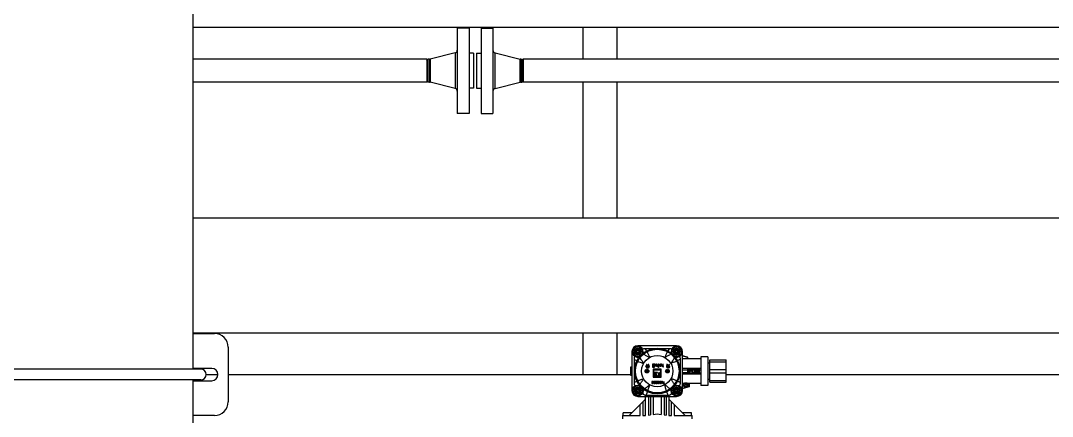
# Model space of a CAD drawing. Header units: millimetres. Extents: x 18255 to 228708, y -2217 to 146640.
# Drawn here: x 80111 to 81623, y 91502 to 92082 of the extents above; entities that cross this region are included whole.
import ezdxf

# ---------------------------------------------------------------- set-up
doc = ezdxf.new("R2010")
doc.units = ezdxf.units.MM
doc.layers.add('设备', color=8, linetype='Continuous')

msp = doc.modelspace()

# ---------------------------------------------------------------- linework, layer by layer
at = {"layer": '设备'}
for p, q in [((80364.1, 91571.3), (80364.1, 92337.5)), ((81754.9, 92071.5), (80364.1, 92071.5)), ((80934.9, 92071.5), (80934.9, 92025.2)), ((80984.9, 92071.5), (80984.9, 92025.2)), ((80750.9, 92070.8), (80750.9, 91945.8)), ((80768.4, 92070.8), (80750.9, 92070.8)), ((80768.4, 92070.8), (80768.4, 91945.8)), ((80785.7, 92070.8), (80785.7, 91945.8)), ((80785.7, 92070.8), (80803.2, 92070.8)), ((80803.2, 92070.8), (80803.2, 91945.8)), ((80747.9, 92034.6), (80711.1, 92025.3)), ((80747.9, 92034.6), (80747.9, 91982.1)), ((80774.8, 92033.8), (80768.4, 92033.8)), ((80774.8, 92033.8), (80774.8, 91982.8)), ((80779.3, 92033.8), (80779.3, 91982.8)), ((80779.3, 92033.8), (80785.7, 92033.8)), ((80806.2, 91982.1), (80806.2, 92034.6)), ((80806.2, 92034.6), (80843, 92025.3)), ((80706.4, 92025.2), (80364.1, 92025.2)), ((80706.4, 92025.2), (80706.4, 91991.5)), ((80706.4, 92023.2), (80707.9, 92025.2)), ((80707.9, 92025.2), (80707.9, 91991.5)), ((80710.1, 92025.2), (80707.9, 92025.2)), ((80710.1, 92025.2), (80711.1, 92025.3)), ((80710.1, 92025.2), (80710.1, 91991.5)), ((80711.1, 92025.3), (80711.1, 91991.4)), ((80843, 91991.4), (80843, 92025.3)), ((80844, 92025.2), (80843, 92025.3)), ((80844, 91991.5), (80844, 92025.2)), ((80844, 92025.2), (80846.2, 92025.2)), ((80847.7, 92023.2), (80846.2, 92025.2)), ((80846.2, 91991.5), (80846.2, 92025.2)), ((80847.7, 92025.2), (80847.7, 91991.5)), ((81869.9, 92025.2), (80847.7, 92025.2)), ((80706.4, 91991.5), (80364.1, 91991.5)), ((80706.4, 91993.5), (80707.9, 91991.5)), ((80710.1, 91991.5), (80707.9, 91991.5)), ((80710.1, 91991.5), (80711.1, 91991.4)), ((80747.9, 91982.1), (80711.1, 91991.4)), ((80774.8, 91982.8), (80768.4, 91982.8)), ((80779.3, 91982.8), (80785.7, 91982.8)), ((80806.2, 91982.1), (80843, 91991.4)), ((80844, 91991.5), (80843, 91991.4)), ((80844, 91991.5), (80846.2, 91991.5)), ((80847.7, 91993.5), (80846.2, 91991.5)), ((81869.9, 91991.5), (80847.7, 91991.5)), ((80934.9, 91991.5), (80934.9, 91792.4)), ((80984.9, 91991.5), (80984.9, 91792.4)), ((80768.4, 91945.8), (80750.9, 91945.8)), ((80785.7, 91945.8), (80803.2, 91945.8)), ((81753.4, 91792.4), (80364.1, 91792.4)), ((81753.4, 91624.1), (80364.1, 91624.1)), ((80364.1, 91623.3), (80395.1, 91623.3)), ((80934.9, 91624.1), (80934.9, 91563.3)), ((80984.9, 91624.1), (80984.9, 91563.3)), ((80415.1, 91603.3), (80415.1, 91523.3)), ((81072.4, 91605.3), (81015.4, 91605.3)), ((81006.9, 91596.8), (81006.9, 91539.8)), ((81013.7, 91596.8), (81014.5, 91598.4)), ((81014.5, 91595.3), (81013.7, 91596.8)), ((81014.5, 91598.4), (81016.3, 91598.4)), ((81016.3, 91595.3), (81014.5, 91595.3)), ((81016.3, 91598.4), (81017.2, 91596.8)), ((81017.2, 91596.8), (81016.3, 91595.3)), ((81061.8, 91601.1), (81026, 91601.1)), ((81070.7, 91596.8), (81071.5, 91598.4)), ((81071.5, 91595.3), (81070.7, 91596.8)), ((81071.5, 91598.4), (81073.3, 91598.4)), ((81073.3, 91595.3), (81071.5, 91595.3)), ((81073.3, 91598.4), (81074.2, 91596.8)), ((81074.2, 91596.8), (81073.3, 91595.3)), ((81080.9, 91539.8), (81080.9, 91596.8)), ((81088.3, 91588.8), (81080.9, 91590.7)), ((81080.9, 91590.6), (81088.3, 91588.8)), ((81088.3, 91588.8), (81088.3, 91586.3)), ((81107.9, 91589.3), (81107.9, 91547.3)), ((81117.9, 91589.3), (81107.9, 91589.3)), ((81117.9, 91589.3), (81117.9, 91547.3)), ((81004.9, 91574.3), (81004.9, 91562.3)), ((81006.9, 91574.3), (81004.9, 91574.3)), ((81009.9, 91585.7), (81009.9, 91551.2)), ((81027.6, 91576.6), (81027.2, 91576.1)), ((81027.2, 91576.1), (81028.3, 91575.8)), ((81027.3, 91575.7), (81027.2, 91575.6)), ((81027.2, 91575.6), (81027.6, 91574.2)), ((81027.8, 91574.6), (81027.3, 91575.7)), ((81028.3, 91576.1), (81027.6, 91576.6)), ((81027.6, 91574.2), (81027.7, 91573.5)), ((81027.7, 91573.5), (81028.1, 91573.7)), ((81028.3, 91574.6), (81027.8, 91574.6)), ((81028, 91573.9), (81027.8, 91574.4)), ((81027.8, 91574.4), (81028.3, 91574.4)), ((81028.1, 91573.8), (81028, 91573.9)), ((81028.1, 91573.7), (81028.1, 91573.8)), ((81028.3, 91578.2), (81028.2, 91578.1)), ((81028.2, 91578.1), (81028.3, 91576.1)), ((81028.7, 91578), (81028.3, 91578.2)), ((81028.3, 91575.8), (81028.3, 91574.6)), ((81028.3, 91574.4), (81028.3, 91572.8)), ((81028.3, 91572.8), (81029, 91573)), ((81028.8, 91575.9), (81028.7, 91578)), ((81029.4, 91575.4), (81028.8, 91575.9)), ((81028.8, 91575.5), (81029.3, 91575.3)), ((81028.8, 91574.6), (81028.8, 91575.5)), ((81029.5, 91574.6), (81028.8, 91574.6)), ((81028.8, 91573.4), (81028.8, 91574.4)), ((81028.8, 91574.4), (81029, 91574.4)), ((81029, 91573.1), (81028.8, 91573.4)), ((81029.1, 91575.1), (81029, 91574.8)), ((81029, 91574.8), (81030.3, 91574.8)), ((81029, 91574.4), (81029.2, 91574.1)), ((81029, 91573), (81029, 91573.1)), ((81029.2, 91576), (81029.1, 91575.8)), ((81029.1, 91575.8), (81031, 91575.8)), ((81031.1, 91575.1), (81029.1, 91575.1)), ((81031, 91576), (81029.2, 91576)), ((81029.2, 91574.1), (81029.5, 91574.5)), ((81029.3, 91575.3), (81029.4, 91575.3)), ((81029.4, 91574), (81029.3, 91573.8)), ((81029.3, 91573.8), (81030.3, 91573.8)), ((81029.4, 91575.3), (81029.4, 91575.4)), ((81030.3, 91574), (81029.4, 91574)), ((81029.8, 91576.6), (81029.5, 91576.3)), ((81029.5, 91576.3), (81029.5, 91576.2)), ((81029.5, 91576.2), (81029.6, 91576.1)), ((81029.5, 91574.5), (81029.5, 91574.6)), ((81029.6, 91576.1), (81030.3, 91576.5)), ((81029.9, 91576.9), (81029.8, 91576.6)), ((81030, 91577.3), (81029.9, 91577.1)), ((81029.9, 91577.1), (81029.9, 91576.9)), ((81030.2, 91577.3), (81030, 91577.3)), ((81030.4, 91577.7), (81030.2, 91577.6)), ((81030.2, 91577.6), (81030.2, 91577.5)), ((81030.2, 91577.5), (81030.9, 91577.5)), ((81030.3, 91577.1), (81030.2, 91577.3)), ((81030.5, 91576.9), (81030.3, 91577.1)), ((81030.3, 91576.5), (81030.5, 91576.9)), ((81030.3, 91574.8), (81030.3, 91574)), ((81030.3, 91573.8), (81030.3, 91572.8)), ((81030.3, 91572.8), (81031, 91573.1)), ((81030.7, 91578), (81030.4, 91577.7)), ((81030.8, 91578.1), (81030.7, 91578)), ((81030.9, 91578.2), (81030.8, 91578.1)), ((81030.8, 91574), (81030.8, 91574.8)), ((81030.8, 91574.8), (81031.8, 91574.8)), ((81032.1, 91574), (81030.8, 91574)), ((81030.8, 91573.3), (81030.8, 91573.8)), ((81030.8, 91573.8), (81031.5, 91573.8)), ((81031, 91573.1), (81030.8, 91573.3)), ((81031.4, 91578), (81030.9, 91578.2)), ((81030.9, 91577.5), (81031, 91577.4)), ((81031, 91577.4), (81031, 91576)), ((81031, 91575.8), (81031.1, 91575.1)), ((81031.2, 91575.1), (81031.6, 91575.3)), ((81032.5, 91575.1), (81031.2, 91575.1)), ((81031.5, 91577.7), (81031.4, 91578)), ((81031.5, 91576), (81031.5, 91577.7)), ((81032.6, 91576), (81031.5, 91576)), ((81031.5, 91575.5), (81031.5, 91575.8)), ((81031.5, 91575.8), (81031.8, 91575.8)), ((81031.6, 91575.4), (81031.5, 91575.5)), ((81031.5, 91573.8), (81031.8, 91573.4)), ((81031.6, 91575.3), (81031.6, 91575.4)), ((81031.8, 91575.8), (81032.1, 91575.4)), ((81031.8, 91574.8), (81032, 91574.4)), ((81031.8, 91573.4), (81031.9, 91573.4)), ((81031.9, 91573.4), (81032.2, 91573.9)), ((81032, 91574.4), (81032.1, 91574.4)), ((81032.1, 91575.4), (81032.2, 91575.4)), ((81032.1, 91574.4), (81032.6, 91574.9)), ((81032.2, 91573.9), (81032.1, 91574)), ((81032.2, 91575.4), (81032.7, 91575.9)), ((81032.6, 91574.9), (81032.5, 91575.1)), ((81032.7, 91575.9), (81032.6, 91576)), ((81036.9, 91578.3), (81036.9, 91574.3)), ((81039.9, 91578.3), (81036.9, 91578.3)), ((81036.9, 91574.3), (81039.9, 91574.3)), ((81037.4, 91576.5), (81037.4, 91577.8)), ((81037.4, 91577.8), (81039.9, 91577.8)), ((81039.6, 91576.5), (81037.4, 91576.5)), ((81037.4, 91574.8), (81037.4, 91576)), ((81037.4, 91576), (81039.6, 91576)), ((81039.9, 91574.8), (81037.4, 91574.8)), ((81039.6, 91576), (81039.6, 91576.5)), ((81039.9, 91577.8), (81039.9, 91578.3)), ((81039.9, 91574.3), (81039.9, 91574.8)), ((81040.6, 91578.3), (81041.7, 91577)), ((81041.1, 91578.3), (81040.6, 91578.3)), ((81041.7, 91577), (81040.6, 91575.6)), ((81040.6, 91575.6), (81041.1, 91575.6)), ((81042, 91577.2), (81041.1, 91578.3)), ((81041.1, 91575.6), (81042, 91576.7)), ((81042.9, 91578.3), (81042, 91577.2)), ((81042, 91576.7), (81042.9, 91575.6)), ((81042.2, 91577), (81043.4, 91578.3)), ((81043.4, 91575.6), (81042.2, 91577)), ((81043.4, 91578.3), (81042.9, 91578.3)), ((81042.9, 91575.6), (81043.4, 91575.6)), ((81044.2, 91577.6), (81044.1, 91577.2)), ((81044.1, 91577.2), (81044.6, 91577.2)), ((81044.4, 91578), (81044.2, 91577.6)), ((81044.4, 91576), (81044.3, 91575.6)), ((81044.3, 91575.6), (81044.3, 91575.3)), ((81044.3, 91575.3), (81044.4, 91574.9)), ((81044.8, 91578.2), (81044.4, 91578)), ((81044.7, 91576.3), (81044.4, 91576)), ((81044.4, 91574.9), (81044.7, 91574.6)), ((81044.6, 91577.2), (81044.7, 91577.5)), ((81044.7, 91577.5), (81044.9, 91577.7)), ((81045.1, 91576.5), (81044.7, 91576.3)), ((81044.7, 91574.6), (81045.1, 91574.4)), ((81045.2, 91578.3), (81044.8, 91578.2)), ((81044.8, 91575.5), (81044.9, 91575.8)), ((81044.8, 91575.4), (81044.8, 91575.5)), ((81044.9, 91575.1), (81044.8, 91575.4)), ((81044.9, 91577.7), (81045.2, 91577.8)), ((81044.9, 91575.8), (81045.2, 91576)), ((81045.2, 91574.9), (81044.9, 91575.1)), ((81045.4, 91576.5), (81045.1, 91576.5)), ((81045.1, 91574.4), (81045.4, 91574.3)), ((81045.9, 91578.3), (81045.2, 91578.3)), ((81045.2, 91577.8), (81045.9, 91577.8)), ((81045.2, 91576), (81045.4, 91576)), ((81045.4, 91574.8), (81045.2, 91574.9)), ((81045.9, 91576.5), (81045.4, 91576.5)), ((81045.4, 91576), (81045.9, 91576)), ((81045.9, 91574.8), (81045.4, 91574.8)), ((81045.4, 91574.3), (81045.8, 91574.3)), ((81045.8, 91574.3), (81046.2, 91574.4)), ((81046.3, 91578.2), (81045.9, 91578.3)), ((81045.9, 91577.8), (81046.2, 91577.7)), ((81046.2, 91576.6), (81045.9, 91576.5)), ((81045.9, 91576), (81046.3, 91576.1)), ((81046.2, 91574.9), (81045.9, 91574.8)), ((81046.2, 91577.7), (81046.5, 91577.6)), ((81046.5, 91576.8), (81046.2, 91576.6)), ((81046.3, 91575.1), (81046.2, 91574.9)), ((81046.2, 91574.4), (81046.6, 91574.7)), ((81046.7, 91578.1), (81046.3, 91578.2)), ((81046.3, 91576.1), (81046.7, 91576.3)), ((81046.4, 91575.3), (81046.3, 91575.1)), ((81046.9, 91575.3), (81046.4, 91575.3)), ((81046.5, 91577.6), (81046.7, 91577.3)), ((81046.7, 91577.1), (81046.5, 91576.8)), ((81046.6, 91574.7), (81046.8, 91575)), ((81047, 91577.7), (81046.7, 91578.1)), ((81046.7, 91577.3), (81046.7, 91577.1)), ((81046.7, 91576.3), (81047, 91576.6)), ((81046.8, 91575), (81046.9, 91575.3)), ((81047.2, 91577.4), (81047, 91577.7)), ((81047, 91576.6), (81047.2, 91577)), ((81047.2, 91577), (81047.2, 91577.4)), ((81047.9, 91577.9), (81047.8, 91577.6)), ((81047.8, 91577.6), (81047.8, 91577.3)), ((81047.8, 91577.3), (81048, 91577)), ((81047.8, 91576.3), (81047.8, 91576.1)), ((81048.2, 91576.3), (81047.8, 91576.3)), ((81047.8, 91576.1), (81047.9, 91576)), ((81048.2, 91578.2), (81047.9, 91577.9)), ((81047.9, 91576), (81048.1, 91575.8)), ((81048, 91577), (81048.2, 91576.8)), ((81048.1, 91575.8), (81048.2, 91575.7)), ((81048.3, 91578.2), (81048.2, 91578.2)), ((81048.2, 91576.8), (81048.5, 91576.6)), ((81048.3, 91576.1), (81048.2, 91576.3)), ((81048.2, 91575.7), (81048.8, 91575.6)), ((81048.7, 91578.3), (81048.3, 91578.2)), ((81048.5, 91576), (81048.3, 91576.1)), ((81048.5, 91576.6), (81049, 91576.5)), ((81048.8, 91576), (81048.5, 91576)), ((81049.2, 91578.3), (81048.7, 91578.3)), ((81049.3, 91576), (81048.8, 91576)), ((81048.8, 91575.6), (81049.3, 91575.6)), ((81049, 91576.5), (81049.9, 91576.5)), ((81049.6, 91578.2), (81049.2, 91578.3)), ((81049.7, 91576), (81049.3, 91576)), ((81049.3, 91575.6), (81049.8, 91575.7)), ((81049.8, 91578.1), (81049.6, 91578.2)), ((81049.8, 91576.1), (81049.7, 91576)), ((81049.9, 91577.9), (81049.8, 91578.1)), ((81049.9, 91576.3), (81049.8, 91576.1)), ((81049.8, 91575.7), (81050.1, 91575.9)), ((81050, 91578.2), (81049.9, 91577.9)), ((81049.9, 91576.5), (81049.9, 91576.3)), ((81050.1, 91578.3), (81050, 91578.2)), ((81050.5, 91578.3), (81050.1, 91578.3)), ((81050.1, 91575.9), (81050.2, 91576)), ((81050.2, 91576), (81050.3, 91576.3)), ((81050.3, 91577.7), (81050.4, 91578.1)), ((81050.3, 91576.3), (81050.3, 91577.7)), ((81050.4, 91578.1), (81050.5, 91578.3)), ((81051.2, 91576), (81051.2, 91575.6)), ((81052, 91576), (81051.2, 91576)), ((81051.2, 91575.6), (81052, 91575.6)), ((81052, 91578.3), (81052, 91576)), ((81052.4, 91578.3), (81052, 91578.3)), ((81052, 91575.6), (81052, 91575.1)), ((81052, 91575.1), (81052.1, 91574.8)), ((81052.1, 91574.8), (81052.2, 91574.6)), ((81052.2, 91574.6), (81052.6, 91574.4)), ((81052.4, 91576), (81052.4, 91578.3)), ((81053.2, 91576), (81052.4, 91576)), ((81052.4, 91575.2), (81052.4, 91575.6)), ((81052.4, 91575.6), (81053.2, 91575.6)), ((81052.5, 91574.9), (81052.4, 91575.2)), ((81052.7, 91574.8), (81052.5, 91574.9)), ((81052.6, 91574.4), (81053, 91574.3)), ((81052.8, 91574.7), (81052.7, 91574.8)), ((81053.3, 91574.6), (81052.8, 91574.7)), ((81053, 91574.3), (81053.3, 91574.3)), ((81053.2, 91575.6), (81053.2, 91576)), ((81053.3, 91574.3), (81053.3, 91574.6)), ((81057.3, 91575.7), (81057.2, 91575.4)), ((81057.2, 91575.4), (81059.1, 91575.4)), ((81059, 91575.7), (81057.3, 91575.7)), ((81057.6, 91578.1), (81057.5, 91578)), ((81057.5, 91578), (81057.7, 91578)), ((81057.7, 91574.8), (81057.5, 91574.6)), ((81057.5, 91574.6), (81057.5, 91574.4)), ((81057.5, 91574.4), (81057.6, 91574.3)), ((81058.5, 91578), (81057.6, 91578.1)), ((81057.6, 91574.3), (81057.8, 91574.2)), ((81057.7, 91578), (81058.1, 91577.9)), ((81058, 91574.8), (81057.7, 91574.8)), ((81057.8, 91574.2), (81057.8, 91574)), ((81057.8, 91574), (81057.9, 91574)), ((81057.9, 91574), (81057.9, 91573.7)), ((81057.9, 91573.7), (81058, 91573.5)), ((81058.1, 91574.7), (81058, 91574.8)), ((81058, 91573.5), (81058, 91573.4)), ((81058, 91573.4), (81058.1, 91573.4)), ((81058.1, 91577.9), (81058.6, 91577.6)), ((81058.2, 91574.4), (81058.1, 91574.7)), ((81058.1, 91573.4), (81058.2, 91573.7)), ((81058.3, 91574.2), (81058.2, 91574.4)), ((81058.2, 91573.7), (81059.8, 91573.7)), ((81058.3, 91574), (81058.3, 91574.2)), ((81061.6, 91574), (81058.3, 91574)), ((81059.2, 91577.8), (81058.5, 91578)), ((81058.5, 91576.7), (81058.5, 91576.6)), ((81058.8, 91576.7), (81058.5, 91576.7)), ((81058.5, 91576.6), (81059, 91575.7)), ((81058.6, 91577.6), (81059.1, 91577.4)), ((81059.6, 91577), (81058.8, 91576.7)), ((81059.1, 91577.4), (81059.6, 91577)), ((81059.1, 91575.4), (81059.6, 91574.1)), ((81059.7, 91577.5), (81059.2, 91577.8)), ((81059.5, 91572.8), (81059.4, 91572.7)), ((81059.4, 91572.7), (81059.5, 91572.7)), ((81059.9, 91574.7), (81059.5, 91575.4)), ((81059.5, 91575.4), (81061.7, 91575.4)), ((81059.6, 91573.1), (81059.5, 91572.8)), ((81059.5, 91572.7), (81059.9, 91572.9)), ((81059.6, 91574.1), (81060.2, 91574.4)), ((81059.7, 91573.3), (81059.6, 91573.1)), ((81060.1, 91577.2), (81059.7, 91577.5)), ((81059.8, 91573.7), (81059.7, 91573.5)), ((81059.7, 91573.5), (81059.7, 91573.3)), ((81060.2, 91574.4), (81059.9, 91574.7)), ((81060.2, 91573.4), (81059.9, 91573.7)), ((81059.9, 91573.7), (81061.6, 91573.7)), ((81059.9, 91572.9), (81060.1, 91573)), ((81061, 91577.7), (81060.1, 91577.2)), ((81060.1, 91573), (81060.2, 91573.2)), ((81060.2, 91573.2), (81060.2, 91573.4)), ((81060.4, 91576.8), (81061.3, 91577.2)), ((81061, 91575.7), (81060.4, 91576.8)), ((81061.6, 91578), (81061, 91577.7)), ((81062.4, 91575.7), (81061, 91575.7)), ((81061.3, 91577.2), (81061.6, 91577.4)), ((81061.3, 91574.5), (81061.6, 91574)), ((81061.5, 91574.5), (81061.3, 91574.5)), ((81061.7, 91574.2), (81061.5, 91574.5)), ((81061.7, 91578), (81061.6, 91578)), ((81061.6, 91577.4), (81061.8, 91577.6)), ((81061.6, 91573.7), (81061.8, 91573.5)), ((81061.8, 91578), (81061.7, 91578)), ((81061.7, 91575.4), (81061.9, 91575)), ((81062, 91574.1), (81061.7, 91574.2)), ((81061.8, 91577.6), (81061.8, 91578)), ((81061.8, 91573.5), (81062.3, 91574)), ((81061.8, 91573.5), (81061.8, 91573.5)), ((81061.9, 91575), (81062, 91575)), ((81062, 91575), (81062.5, 91575.5)), ((81062.2, 91574), (81062, 91574.1)), ((81062.3, 91574), (81062.2, 91574)), ((81062.5, 91575.5), (81062.4, 91575.7)), ((81077.9, 91551.2), (81077.9, 91585.7)), ((81088.3, 91586.3), (81080.9, 91586.3)), ((81080.9, 91572.8), (81107.9, 91572.8)), ((81107.9, 91586.3), (81088.3, 91586.3)), ((81117.9, 91580.3), (81120.9, 91580.3)), ((81120.9, 91552), (81120.9, 91584.6)), ((81120.9, 91584.6), (81144.9, 91584.6)), ((81120.9, 91582), (81144.9, 91582)), ((81144.9, 91552), (81144.9, 91584.6)), ((80375.1, 91571.3), (80029.1, 91571.3)), ((80391.1, 91572.3), (80364.1, 91572.3)), ((80383.1, 91563.3), (80400, 91563.3)), ((80415.1, 91563.3), (81004.9, 91563.3)), ((81004.9, 91562.3), (81006.9, 91562.3)), ((81027.7, 91568.3), (81028.3, 91569.4)), ((81028.3, 91567.3), (81027.7, 91568.3)), ((81028.3, 91569.4), (81029.5, 91569.4)), ((81029.5, 91567.3), (81028.3, 91567.3)), ((81029.5, 91569.4), (81030.2, 91568.3)), ((81030.2, 91568.3), (81029.5, 91567.3)), ((81037.9, 91571.3), (81037.9, 91559.3)), ((81049.9, 91571.3), (81037.9, 91571.3)), ((81037.9, 91559.3), (81049.9, 91559.3)), ((81038.9, 91560.3), (81038.9, 91570.3)), ((81038.9, 91570.3), (81048.9, 91570.3)), ((81048.9, 91560.3), (81038.9, 91560.3)), ((81039.7, 91566.3), (81039.7, 91561.3)), ((81043.5, 91566.3), (81039.7, 91566.3)), ((81039.7, 91561.3), (81043.5, 91561.3)), ((81040.3, 91564), (81040.3, 91565.7)), ((81040.3, 91565.7), (81043.5, 91565.7)), ((81043, 91564), (81040.3, 91564)), ((81040.3, 91562), (81040.3, 91563.4)), ((81040.3, 91563.4), (81043, 91563.4)), ((81043.5, 91562), (81040.3, 91562)), ((81043, 91563.4), (81043, 91564)), ((81043.5, 91565.7), (81043.5, 91566.3)), ((81043.5, 91561.3), (81043.5, 91562)), ((81044.3, 91566.3), (81046.1, 91563.8)), ((81044.9, 91566.3), (81044.3, 91566.3)), ((81046.1, 91563.8), (81044.3, 91561.3)), ((81044.3, 91561.3), (81044.9, 91561.3)), ((81046.4, 91564.3), (81044.9, 91566.3)), ((81044.9, 91561.3), (81046.4, 91563.4)), ((81047.8, 91566.3), (81046.4, 91564.3)), ((81046.4, 91563.4), (81047.8, 91561.3)), ((81046.7, 91563.8), (81048.5, 91566.3)), ((81048.5, 91561.3), (81046.7, 91563.8)), ((81048.5, 91566.3), (81047.8, 91566.3)), ((81047.8, 91561.3), (81048.5, 91561.3)), ((81048.9, 91570.3), (81048.9, 91560.3)), ((81049.9, 91559.3), (81049.9, 91571.3)), ((81057.7, 91568.3), (81058.3, 91569.4)), ((81058.3, 91567.3), (81057.7, 91568.3)), ((81058.3, 91569.4), (81059.5, 91569.4)), ((81059.5, 91567.3), (81058.3, 91567.3)), ((81059.5, 91569.4), (81060.2, 91568.3)), ((81060.2, 91568.3), (81059.5, 91567.3)), ((81080.9, 91570.3), (81088.3, 91570.1)), ((81080.9, 91566.4), (81088.3, 91566.5)), ((81107.9, 91563.8), (81080.9, 91563.8)), ((81088.3, 91570.1), (81088.3, 91566.5)), ((81088.9, 91565.3), (81088.9, 91571.3)), ((81107.9, 91571.3), (81088.9, 91571.3)), ((81107.9, 91565.3), (81088.9, 91565.3)), ((81089.9, 91570.3), (81089.9, 91566.3)), ((81091.7, 91570.3), (81089.9, 91570.3)), ((81089.9, 91566.3), (81091.7, 91566.3)), ((81090.2, 91568.5), (81090.2, 91569.8)), ((81090.2, 91569.8), (81091.7, 91569.8)), ((81091.5, 91568.5), (81090.2, 91568.5)), ((81090.2, 91566.8), (81090.2, 91568)), ((81090.2, 91568), (81091.5, 91568)), ((81091.7, 91566.8), (81090.2, 91566.8)), ((81091.5, 91568), (81091.5, 91568.5)), ((81091.7, 91569.8), (81091.7, 91570.3)), ((81091.7, 91566.3), (81091.7, 91566.8)), ((81092.1, 91570.3), (81092.8, 91569)), ((81092.4, 91570.3), (81092.1, 91570.3)), ((81092.8, 91569), (81092.1, 91567.6)), ((81092.1, 91567.6), (81092.4, 91567.6)), ((81093, 91569.2), (81092.4, 91570.3)), ((81092.4, 91567.6), (81093, 91568.7)), ((81093.5, 91570.3), (81093, 91569.2)), ((81093, 91568.7), (81093.5, 91567.6)), ((81093.1, 91569), (81093.8, 91570.3)), ((81093.8, 91567.6), (81093.1, 91569)), ((81093.8, 91570.3), (81093.5, 91570.3)), ((81093.5, 91567.6), (81093.8, 91567.6)), ((81094.3, 91569.7), (81094.2, 91569.3)), ((81094.2, 91569.3), (81094.2, 91568.6)), ((81094.2, 91568.6), (81094.3, 91568.3)), ((81094.5, 91570.1), (81094.3, 91569.8)), ((81094.3, 91569.8), (81094.3, 91569.7)), ((81094.3, 91568.3), (81094.3, 91568.1)), ((81094.3, 91568.1), (81094.5, 91567.9)), ((81094.6, 91570.2), (81094.5, 91570.1)), ((81094.5, 91569.2), (81094.6, 91569.7)), ((81094.5, 91568.7), (81094.5, 91569.2)), ((81094.5, 91568.5), (81094.5, 91568.7)), ((81094.6, 91568.2), (81094.5, 91568.5)), ((81094.5, 91567.9), (81094.6, 91567.7)), ((81094.8, 91570.3), (81094.6, 91570.2)), ((81094.6, 91569.7), (81094.7, 91569.8)), ((81094.8, 91568), (81094.6, 91568.2)), ((81094.6, 91567.7), (81094.8, 91567.6)), ((81094.7, 91569.8), (81094.9, 91569.9)), ((81095.1, 91570.3), (81094.8, 91570.3)), ((81095.1, 91568), (81094.8, 91568)), ((81094.8, 91567.6), (81095.1, 91567.6)), ((81094.9, 91569.9), (81095.1, 91569.9)), ((81095.3, 91570.2), (81095.1, 91570.3)), ((81095.1, 91569.9), (81095.3, 91569.8)), ((81095.3, 91568.1), (81095.1, 91568)), ((81095.1, 91567.6), (81095.3, 91567.7)), ((81095.4, 91570.2), (81095.3, 91570.2)), ((81095.3, 91569.8), (81095.5, 91569.7)), ((81095.5, 91568.3), (81095.3, 91568.1)), ((81095.3, 91567.7), (81095.4, 91567.8)), ((81095.5, 91570), (81095.4, 91570.2)), ((81095.4, 91567.8), (81095.5, 91568)), ((81095.6, 91569.8), (81095.5, 91570)), ((81095.5, 91569.7), (81095.6, 91569.4)), ((81095.6, 91568.5), (81095.5, 91568.3)), ((81095.5, 91568), (81095.6, 91568.1)), ((81095.6, 91570.3), (81095.6, 91569.8)), ((81095.8, 91570.3), (81095.6, 91570.3)), ((81095.6, 91569.4), (81095.6, 91568.5)), ((81095.6, 91568.1), (81095.6, 91566.3)), ((81095.6, 91566.3), (81095.8, 91566.3)), ((81095.8, 91566.3), (81095.8, 91570.3)), ((81096.2, 91566.2), (81096.2, 91570.3)), ((81096.2, 91570.3), (81098.7, 91570.3)), ((81098.7, 91566.2), (81096.2, 91566.2)), ((81098.7, 91570.3), (81098.7, 91566.2)), ((81099.6, 91569.4), (81099.5, 91569)), ((81099.5, 91569), (81099.5, 91567.7)), ((81099.5, 91567.7), (81099.6, 91567.3)), ((81099.7, 91569.7), (81099.6, 91569.4)), ((81099.6, 91567.3), (81099.7, 91566.9)), ((81099.9, 91570.1), (81099.7, 91569.7)), ((81099.7, 91566.9), (81099.9, 91566.6)), ((81099.8, 91569), (81099.9, 91569.3)), ((81099.8, 91567.7), (81099.8, 91569)), ((81099.9, 91567.4), (81099.8, 91567.7)), ((81100.1, 91570.2), (81099.9, 91570.1)), ((81099.9, 91569.3), (81100, 91569.6)), ((81100, 91567.1), (81099.9, 91567.4)), ((81099.9, 91566.6), (81100.1, 91566.4)), ((81100, 91569.6), (81100.1, 91569.7)), ((81100.1, 91566.9), (81100, 91567.1)), ((81100.3, 91570.3), (81100.1, 91570.2)), ((81100.1, 91569.7), (81100.3, 91569.8)), ((81100.3, 91566.8), (81100.1, 91566.9)), ((81100.1, 91566.4), (81100.3, 91566.3)), ((81100.8, 91570.3), (81100.3, 91570.3)), ((81100.3, 91569.8), (81100.8, 91569.8)), ((81100.8, 91566.8), (81100.3, 91566.8)), ((81100.3, 91566.3), (81100.8, 91566.3)), ((81101, 91570.2), (81100.8, 91570.3)), ((81100.8, 91569.8), (81101, 91569.7)), ((81101, 91566.9), (81100.8, 91566.8)), ((81100.8, 91566.3), (81101, 91566.4)), ((81101.2, 91570.1), (81101, 91570.2)), ((81101, 91569.7), (81101.1, 91569.6)), ((81101.1, 91567.1), (81101, 91566.9)), ((81101, 91566.4), (81101.2, 91566.6)), ((81101.1, 91569.6), (81101.2, 91569.3)), ((81101.2, 91567.4), (81101.1, 91567.1)), ((81101.4, 91569.7), (81101.2, 91570.1)), ((81101.2, 91569.3), (81101.5, 91569.3)), ((81101.5, 91567.4), (81101.2, 91567.4)), ((81101.2, 91566.6), (81101.4, 91566.9)), ((81101.5, 91569.3), (81101.4, 91569.7)), ((81101.4, 91566.9), (81101.5, 91567.4)), ((81101.9, 91566.8), (81101.9, 91566.3)), ((81102.7, 91566.8), (81101.9, 91566.8)), ((81101.9, 91566.3), (81103.8, 91566.3)), ((81102.7, 91570.3), (81102.7, 91566.8)), ((81103, 91570.3), (81102.7, 91570.3)), ((81103, 91566.8), (81103, 91570.3)), ((81103.8, 91566.8), (81103, 91566.8)), ((81103.8, 91566.3), (81103.8, 91566.8)), ((81104.3, 91569.7), (81104.2, 91569.2)), ((81104.2, 91569.2), (81104.2, 91568.6)), ((81104.2, 91568.6), (81104.2, 91568)), ((81104.2, 91568), (81104.2, 91567.4)), ((81104.2, 91567.4), (81104.3, 91567)), ((81104.5, 91570), (81104.3, 91569.7)), ((81104.3, 91567), (81104.5, 91566.7)), ((81104.4, 91568.2), (81104.7, 91567.9)), ((81104.4, 91568), (81104.4, 91568.2)), ((81104.5, 91567.5), (81104.4, 91568)), ((81104.7, 91570.2), (81104.5, 91570)), ((81104.5, 91569.4), (81104.6, 91569.7)), ((81104.5, 91569.1), (81104.5, 91569.4)), ((81104.5, 91568.9), (81104.5, 91569.1)), ((81104.5, 91568.6), (81104.5, 91568.9)), ((81104.6, 91568.5), (81104.5, 91568.6)), ((81104.5, 91567.3), (81104.5, 91567.5)), ((81104.6, 91567), (81104.5, 91567.3)), ((81104.5, 91566.7), (81104.7, 91566.4)), ((81104.6, 91569.7), (81104.8, 91569.8)), ((81104.8, 91568.3), (81104.6, 91568.5)), ((81104.8, 91566.8), (81104.6, 91567)), ((81105, 91570.3), (81104.7, 91570.2)), ((81104.7, 91567.9), (81105, 91567.8)), ((81104.7, 91566.4), (81105, 91566.3)), ((81104.8, 91569.8), (81104.9, 91569.9)), ((81104.9, 91568.2), (81104.8, 91568.3)), ((81104.9, 91566.8), (81104.8, 91566.8)), ((81104.9, 91569.9), (81105.3, 91569.9)), ((81105.3, 91568.2), (81104.9, 91568.2)), ((81105.2, 91566.8), (81104.9, 91566.8)), ((81105.2, 91570.3), (81105, 91570.3)), ((81105, 91567.8), (81105.2, 91567.8)), ((81105, 91566.3), (81105.2, 91566.3)), ((81105.5, 91570.2), (81105.2, 91570.3)), ((81105.2, 91567.8), (81105.5, 91567.9)), ((81105.4, 91566.8), (81105.2, 91566.8)), ((81105.2, 91566.3), (81105.4, 91566.4)), ((81105.3, 91569.9), (81105.4, 91569.8)), ((81105.4, 91568.3), (81105.3, 91568.2)), ((81105.4, 91569.8), (81105.6, 91569.7)), ((81105.6, 91568.5), (81105.4, 91568.3)), ((81105.5, 91567), (81105.4, 91566.8)), ((81105.4, 91566.4), (81105.7, 91566.7)), ((81105.7, 91570), (81105.5, 91570.2)), ((81105.5, 91567.9), (81105.7, 91568.1)), ((81105.6, 91567.3), (81105.5, 91567)), ((81105.6, 91569.7), (81105.7, 91569.4)), ((81105.7, 91568.6), (81105.6, 91568.5)), ((81105.9, 91567.3), (81105.6, 91567.3)), ((81105.9, 91569.7), (81105.7, 91570)), ((81105.7, 91569.4), (81105.7, 91569.1)), ((81105.7, 91569.1), (81105.7, 91568.9)), ((81105.7, 91568.9), (81105.7, 91568.6)), ((81105.7, 91568.1), (81105.9, 91568.4)), ((81105.7, 91566.7), (81105.8, 91567)), ((81105.8, 91567), (81105.9, 91567.3)), ((81106, 91569.2), (81105.9, 91569.7)), ((81105.9, 91568.4), (81106, 91568.8)), ((81106, 91568.8), (81106, 91569.2)), ((81120.9, 91570.9), (81144.9, 91570.9)), ((81120.9, 91565.7), (81144.9, 91565.7)), ((81144.9, 91563.3), (81784.9, 91563.3)), ((80375.1, 91555.3), (80029.1, 91555.3)), ((80364.1, 91079.2), (80364.1, 91555.3)), ((80364.1, 91554.3), (80391.1, 91554.3)), ((81035.9, 91553.3), (81035.9, 91550.3)), ((81038.2, 91553.3), (81035.9, 91553.3)), ((81035.9, 91550.3), (81038.2, 91550.3)), ((81036.3, 91551.9), (81036.3, 91553)), ((81036.3, 91553), (81038.2, 91553)), ((81037.9, 91551.9), (81036.3, 91551.9)), ((81036.3, 91550.7), (81036.3, 91551.5)), ((81036.3, 91551.5), (81037.9, 91551.5)), ((81038.2, 91550.7), (81036.3, 91550.7)), ((81037.9, 91551.5), (81037.9, 91551.9)), ((81038.2, 91553), (81038.2, 91553.3)), ((81038.2, 91550.3), (81038.2, 91550.7)), ((81038.9, 91553.1), (81038.7, 91552.8)), ((81038.7, 91552.8), (81038.7, 91552.5)), ((81038.7, 91552.5), (81039, 91552.5)), ((81038.9, 91551.5), (81038.8, 91551.3)), ((81038.8, 91551.3), (81038.8, 91551)), ((81038.8, 91551), (81038.9, 91550.8)), ((81039.2, 91553.3), (81038.9, 91553.1)), ((81039.2, 91551.8), (81038.9, 91551.5)), ((81038.9, 91550.8), (81039.2, 91550.5)), ((81039, 91552.5), (81039.1, 91552.7)), ((81039.1, 91552.7), (81039.3, 91552.9)), ((81039.5, 91553.3), (81039.2, 91553.3)), ((81039.4, 91551.9), (81039.2, 91551.8)), ((81039.2, 91551.2), (81039.3, 91551.4)), ((81039.2, 91551.1), (81039.2, 91551.2)), ((81039.3, 91550.9), (81039.2, 91551.1)), ((81039.2, 91550.5), (81039.4, 91550.4)), ((81039.3, 91552.9), (81039.5, 91553)), ((81039.3, 91551.4), (81039.5, 91551.5)), ((81039.5, 91550.8), (81039.3, 91550.9)), ((81039.7, 91552), (81039.4, 91551.9)), ((81039.4, 91550.4), (81039.7, 91550.3)), ((81040, 91553.3), (81039.5, 91553.3)), ((81039.5, 91553), (81040, 91553)), ((81039.5, 91551.5), (81039.7, 91551.6)), ((81039.7, 91550.7), (81039.5, 91550.8)), ((81040, 91552), (81039.7, 91552)), ((81039.7, 91551.6), (81040, 91551.6)), ((81040, 91550.7), (81039.7, 91550.7)), ((81039.7, 91550.3), (81040, 91550.3)), ((81040.3, 91553.3), (81040, 91553.3)), ((81040, 91553), (81040.3, 91552.9)), ((81040.3, 91552.1), (81040, 91552)), ((81040, 91551.6), (81040.3, 91551.7)), ((81040.2, 91550.8), (81040, 91550.7)), ((81040, 91550.3), (81040.3, 91550.4)), ((81040.3, 91550.9), (81040.2, 91550.8)), ((81040.6, 91553.1), (81040.3, 91553.3)), ((81040.3, 91552.9), (81040.5, 91552.8)), ((81040.5, 91552.2), (81040.3, 91552.1)), ((81040.3, 91551.7), (81040.6, 91551.8)), ((81040.4, 91551), (81040.3, 91550.9)), ((81040.3, 91550.4), (81040.5, 91550.6)), ((81040.8, 91551), (81040.4, 91551)), ((81040.5, 91552.8), (81040.6, 91552.6)), ((81040.6, 91552.4), (81040.5, 91552.2)), ((81040.5, 91550.6), (81040.7, 91550.8)), ((81040.8, 91552.9), (81040.6, 91553.1)), ((81040.6, 91552.6), (81040.6, 91552.4)), ((81040.6, 91551.8), (81040.8, 91552.1)), ((81040.7, 91550.8), (81040.8, 91551)), ((81041, 91552.6), (81040.8, 91552.9)), ((81040.8, 91552.1), (81041, 91552.3)), ((81041, 91552.3), (81041, 91552.6)), ((81041.5, 91553.3), (81041.5, 91553)), ((81043.7, 91553.3), (81041.5, 91553.3)), ((81041.5, 91553), (81043.2, 91551.4)), ((81041.5, 91551), (81041.6, 91550.8)), ((81041.8, 91551), (81041.5, 91551)), ((81041.6, 91550.8), (81041.8, 91550.5)), ((81042, 91550.8), (81041.8, 91551)), ((81041.8, 91550.5), (81042.1, 91550.4)), ((81043.5, 91551.6), (81042, 91553)), ((81042, 91553), (81043.7, 91553)), ((81042.2, 91550.7), (81042, 91550.8)), ((81042.1, 91550.4), (81042.5, 91550.3)), ((81042.5, 91550.7), (81042.2, 91550.7)), ((81042.7, 91550.7), (81042.5, 91550.7)), ((81042.5, 91550.3), (81042.8, 91550.3)), ((81043, 91550.7), (81042.7, 91550.7)), ((81042.8, 91550.3), (81043.2, 91550.4)), ((81043.2, 91550.8), (81043, 91550.7)), ((81043.2, 91551.4), (81043.3, 91551.2)), ((81043.3, 91551), (81043.2, 91550.8)), ((81043.2, 91550.4), (81043.4, 91550.5)), ((81043.3, 91551.2), (81043.3, 91551)), ((81043.4, 91550.5), (81043.7, 91550.8)), ((81043.7, 91551.4), (81043.5, 91551.6)), ((81043.7, 91553), (81043.7, 91553.3)), ((81043.7, 91551.2), (81043.7, 91551.4)), ((81043.7, 91551), (81043.7, 91551.2)), ((81043.7, 91550.8), (81043.7, 91551)), ((81044.3, 91552.4), (81044.2, 91552.1)), ((81044.2, 91552.1), (81044.2, 91551.5)), ((81044.2, 91551.5), (81044.3, 91551.2)), ((81044.5, 91552.9), (81044.3, 91552.6)), ((81044.3, 91552.6), (81044.3, 91552.4)), ((81044.3, 91551.2), (81044.3, 91551)), ((81044.3, 91551), (81044.5, 91550.8)), ((81044.7, 91553.1), (81044.5, 91552.9)), ((81044.5, 91552.1), (81044.6, 91552.4)), ((81044.5, 91551.6), (81044.5, 91552.1)), ((81044.6, 91551.2), (81044.5, 91551.6)), ((81044.5, 91550.8), (81044.7, 91550.6)), ((81044.6, 91552.4), (81044.8, 91552.8)), ((81044.8, 91550.8), (81044.6, 91551.2)), ((81045, 91553.3), (81044.7, 91553.1)), ((81044.7, 91550.6), (81045, 91550.4)), ((81044.8, 91552.8), (81045, 91553)), ((81045, 91550.7), (81044.8, 91550.8)), ((81045.3, 91553.3), (81045, 91553.3)), ((81045, 91553), (81045.3, 91553)), ((81045.3, 91550.7), (81045, 91550.7)), ((81045, 91550.4), (81045.3, 91550.3)), ((81045.7, 91553.3), (81045.3, 91553.3)), ((81045.3, 91553), (81045.7, 91553)), ((81045.7, 91550.7), (81045.3, 91550.7)), ((81045.3, 91550.3), (81045.7, 91550.4)), ((81046, 91553.1), (81045.7, 91553.3)), ((81045.7, 91553), (81045.8, 91552.8)), ((81045.8, 91550.8), (81045.7, 91550.7)), ((81045.7, 91550.4), (81046, 91550.6)), ((81045.8, 91552.8), (81046.1, 91552.4)), ((81046.1, 91551.2), (81045.8, 91550.8)), ((81046.2, 91552.9), (81046, 91553.1)), ((81046, 91550.6), (81046.2, 91550.8)), ((81046.1, 91552.4), (81046.2, 91552.1)), ((81046.2, 91551.6), (81046.1, 91551.2)), ((81046.3, 91552.6), (81046.2, 91552.9)), ((81046.2, 91552.1), (81046.2, 91551.6)), ((81046.2, 91550.8), (81046.3, 91551)), ((81046.4, 91552.4), (81046.3, 91552.6)), ((81046.3, 91551), (81046.4, 91551.2)), ((81046.5, 91552.1), (81046.4, 91552.4)), ((81046.4, 91551.2), (81046.5, 91551.5)), ((81046.5, 91551.5), (81046.5, 91552.1)), ((81047.1, 91552.6), (81047, 91552.4)), ((81047, 91552.4), (81047, 91552.1)), ((81047, 91552.1), (81047, 91551.5)), ((81047, 91551.5), (81047, 91551.2)), ((81047, 91551.2), (81047.1, 91551)), ((81047.2, 91552.9), (81047.1, 91552.6)), ((81047.1, 91551), (81047.2, 91550.8)), ((81047.4, 91553.1), (81047.2, 91552.9)), ((81047.2, 91550.8), (81047.4, 91550.6)), ((81047.3, 91552.4), (81047.6, 91552.8)), ((81047.3, 91552.1), (81047.3, 91552.4)), ((81047.3, 91551.6), (81047.3, 91552.1)), ((81047.3, 91551.2), (81047.3, 91551.6)), ((81047.6, 91550.8), (81047.3, 91551.2)), ((81047.7, 91553.3), (81047.4, 91553.1)), ((81047.4, 91550.6), (81047.7, 91550.4)), ((81047.6, 91552.8), (81047.8, 91553)), ((81047.8, 91550.7), (81047.6, 91550.8)), ((81048.1, 91553.3), (81047.7, 91553.3)), ((81047.7, 91550.4), (81048.1, 91550.3)), ((81047.8, 91553), (81048.1, 91553)), ((81048.1, 91550.7), (81047.8, 91550.7)), ((81048.5, 91553.3), (81048.1, 91553.3)), ((81048.1, 91553), (81048.4, 91553)), ((81048.4, 91550.7), (81048.1, 91550.7)), ((81048.1, 91550.3), (81048.5, 91550.4)), ((81048.4, 91553), (81048.6, 91552.8)), ((81048.6, 91550.8), (81048.4, 91550.7)), ((81048.8, 91553.1), (81048.5, 91553.3)), ((81048.5, 91550.4), (81048.8, 91550.6)), ((81048.6, 91552.8), (81048.8, 91552.4)), ((81048.8, 91551.2), (81048.6, 91550.8)), ((81049, 91552.9), (81048.8, 91553.1)), ((81048.8, 91552.4), (81048.9, 91552.1)), ((81048.9, 91551.6), (81048.8, 91551.2)), ((81048.8, 91550.6), (81049, 91550.8)), ((81048.9, 91552.1), (81048.9, 91551.6)), ((81049.1, 91552.6), (81049, 91552.9)), ((81049, 91550.8), (81049.1, 91551)), ((81049.2, 91552.4), (81049.1, 91552.6)), ((81049.1, 91551), (81049.2, 91551.2)), ((81049.2, 91552.1), (81049.2, 91552.4)), ((81049.2, 91551.5), (81049.2, 91552.1)), ((81049.2, 91551.2), (81049.2, 91551.5)), ((81049.8, 91552.4), (81049.7, 91552.1)), ((81049.7, 91552.1), (81049.7, 91551.5)), ((81049.7, 91551.5), (81049.8, 91551.2)), ((81050, 91552.9), (81049.8, 91552.6)), ((81049.8, 91552.6), (81049.8, 91552.4)), ((81049.8, 91551.2), (81049.8, 91551)), ((81049.8, 91551), (81050, 91550.8)), ((81050.2, 91553.1), (81050, 91552.9)), ((81050, 91552.1), (81050.1, 91552.4)), ((81050, 91551.6), (81050, 91552.1)), ((81050.1, 91551.2), (81050, 91551.6)), ((81050, 91550.8), (81050.2, 91550.6)), ((81050.1, 91552.4), (81050.3, 91552.8)), ((81050.3, 91550.8), (81050.1, 91551.2)), ((81050.5, 91553.3), (81050.2, 91553.1)), ((81050.2, 91550.6), (81050.5, 91550.4)), ((81050.3, 91552.8), (81050.5, 91553)), ((81050.5, 91550.7), (81050.3, 91550.8)), ((81050.8, 91553.3), (81050.5, 91553.3)), ((81050.5, 91553), (81050.8, 91553)), ((81050.8, 91550.7), (81050.5, 91550.7)), ((81050.5, 91550.4), (81050.8, 91550.3)), ((81051.2, 91553.3), (81050.8, 91553.3)), ((81050.8, 91553), (81051.2, 91553)), ((81051.2, 91550.7), (81050.8, 91550.7)), ((81050.8, 91550.3), (81051.2, 91550.4)), ((81051.5, 91553.1), (81051.2, 91553.3)), ((81051.2, 91553), (81051.3, 91552.8)), ((81051.3, 91550.8), (81051.2, 91550.7)), ((81051.2, 91550.4), (81051.5, 91550.6)), ((81051.3, 91552.8), (81051.6, 91552.4)), ((81051.6, 91551.2), (81051.3, 91550.8)), ((81051.7, 91552.9), (81051.5, 91553.1)), ((81051.5, 91550.6), (81051.7, 91550.8)), ((81051.6, 91552.4), (81051.7, 91552.1)), ((81051.7, 91551.6), (81051.6, 91551.2)), ((81051.8, 91552.6), (81051.7, 91552.9)), ((81051.7, 91552.1), (81051.7, 91551.6)), ((81051.7, 91550.8), (81051.8, 91551)), ((81051.9, 91552.4), (81051.8, 91552.6)), ((81051.8, 91551), (81051.9, 91551.2)), ((81052, 91552.1), (81051.9, 91552.4)), ((81051.9, 91551.2), (81052, 91551.5)), ((81052, 91551.5), (81052, 91552.1)), ((81052.5, 91550.7), (81052.5, 91550.3)), ((81053.5, 91550.7), (81052.5, 91550.7)), ((81052.5, 91550.3), (81054.8, 91550.3)), ((81053.5, 91553.3), (81053.5, 91550.7)), ((81053.8, 91553.3), (81053.5, 91553.3)), ((81053.8, 91550.7), (81053.8, 91553.3)), ((81054.8, 91550.7), (81053.8, 91550.7)), ((81054.8, 91550.3), (81054.8, 91550.7)), ((81083.5, 91550.4), (81080.9, 91550.4)), ((81080.9, 91543), (81091.3, 91545.6)), ((81091.3, 91545.5), (81080.9, 91542.9)), ((81084.2, 91547.8), (81085, 91549.4)), ((81085, 91546.3), (81084.2, 91547.8)), ((81085, 91549.4), (81086.8, 91549.4)), ((81086.8, 91546.3), (81085, 91546.3)), ((81086.8, 91549.4), (81087.7, 91547.8)), ((81087.7, 91547.8), (81086.8, 91546.3)), ((81091.3, 91550.4), (81088.3, 91550.4)), ((81091.3, 91545.5), (81091.3, 91550.4)), ((81107.9, 91550.3), (81091.3, 91550.3)), ((81117.9, 91547.3), (81107.9, 91547.3)), ((81117.9, 91556.3), (81120.9, 91556.3)), ((81120.9, 91554.6), (81144.9, 91554.6)), ((81120.9, 91552), (81144.9, 91552)), ((81002.9, 91503.3), (81026.9, 91527.3)), ((81013.7, 91539.8), (81014.5, 91541.4)), ((81014.5, 91538.3), (81013.7, 91539.8)), ((81014.5, 91541.4), (81016.3, 91541.4)), ((81016.3, 91538.3), (81014.5, 91538.3)), ((81015.4, 91531.3), (81072.4, 91531.3)), ((81016.3, 91541.4), (81017.2, 91539.8)), ((81017.2, 91539.8), (81016.3, 91538.3)), ((81026.9, 91503.4), (81026.9, 91531.3)), ((81027.7, 91533.1), (81060.1, 91533.1)), ((81030.9, 91531.3), (81030.9, 91503.9)), ((81033.9, 91531.3), (81033.9, 91504.4)), ((81037.9, 91531.3), (81037.9, 91504.9)), ((81049.9, 91531.3), (81049.9, 91504.9)), ((81053.9, 91531.3), (81053.9, 91504.4)), ((81056.9, 91531.3), (81056.9, 91503.9)), ((81060.9, 91531.3), (81060.9, 91503.4)), ((81084.9, 91503.3), (81060.9, 91527.3)), ((81070.7, 91539.8), (81071.5, 91541.4)), ((81071.5, 91538.3), (81070.7, 91539.8)), ((81071.5, 91541.4), (81073.3, 91541.4)), ((81073.3, 91538.3), (81071.5, 91538.3)), ((81073.3, 91541.4), (81074.2, 91539.8)), ((81074.2, 91539.8), (81073.3, 91538.3)), ((81018.9, 91503.3), (81018.9, 91519.3)), ((81022.9, 91523.3), (81022.9, 91503.3)), ((81064.9, 91503.3), (81064.9, 91523.3)), ((81068.9, 91519.3), (81068.9, 91503.3)), ((80395.1, 91503.3), (80364.1, 91503.3)), ((80992.9, 91503.3), (80992.9, 91498.3)), ((80992.9, 91503.3), (81018.9, 91503.3)), ((80993.9, 91503.3), (80993.9, 91507.3)), ((81006.9, 91507.3), (80993.9, 91507.3)), ((81022.9, 91503.3), (81026.6, 91503.3)), ((81026.6, 91503.3), (81026.9, 91503.4)), ((81030.9, 91503.9), (81033.9, 91504.4)), ((81037.9, 91504.9), (81043.9, 91505.8)), ((81043.9, 91505.8), (81049.9, 91504.9)), ((81053.9, 91504.4), (81056.9, 91503.9)), ((81060.9, 91503.4), (81061.3, 91503.3)), ((81061.3, 91503.3), (81064.9, 91503.3)), ((81068.9, 91503.3), (81094.9, 91503.3)), ((81093.9, 91507.3), (81080.9, 91507.3)), ((81093.9, 91503.3), (81093.9, 91507.3)), ((81094.9, 91498.3), (81094.9, 91503.3))]:
    msp.add_line(p, q, dxfattribs=at)
for centre, radius in [((81015.4, 91596.8), 7), ((81072.4, 91596.8), 7), ((81015.4, 91596.8), 5), ((81043.9, 91568.3), 33.4), ((81015.4, 91596.8), 4), ((81043.9, 91568.3), 32), ((81015.4, 91596.8), 3.5), ((81015.4, 91596.8), 3), ((81043.9, 91568.3), 23), ((81072.4, 91596.8), 5), ((81072.4, 91596.8), 4), ((81072.4, 91596.8), 3.5), ((81072.4, 91596.8), 3), ((81028.9, 91568.3), 2.75), ((81028.9, 91568.3), 2.25), ((81058.9, 91568.3), 2.75), ((81058.9, 91568.3), 2.25), ((81015.4, 91539.8), 8), ((81015.4, 91539.8), 7), ((81015.4, 91539.8), 5), ((81015.4, 91539.8), 4), ((81015.4, 91539.8), 3.5), ((81015.4, 91539.8), 3), ((81072.4, 91539.8), 8), ((81072.4, 91539.8), 7), ((81072.4, 91539.8), 5), ((81072.4, 91539.8), 4), ((81072.4, 91539.8), 3.5), ((81072.4, 91539.8), 3), ((81085.9, 91547.8), 3.5), ((81085.9, 91547.8), 3)]:
    msp.add_circle(centre, radius, dxfattribs=at)
for centre, radius, start, end in [((80746.9, 92038.5), 4, 284.1366, 0), ((80807.2, 92038.5), 4, 180, 255.8634), ((80746.9, 91978.2), 4, 0, 75.8634), ((80807.2, 91978.2), 4, 104.1366, 180), ((80395.1, 91603.3), 20, 0, 90), ((81015.4, 91596.8), 8.5, 90, 180), ((81015.4, 91596.8), 8, 337.1328, 301.7032), ((81072.4, 91596.8), 8, 238.2968, 202.8672), ((81072.4, 91596.8), 8.5, 0, 90), ((81015.4, 91596.8), 8, 301.7195, 319.4401), ((81015.4, 91596.8), 8, 319.401, 337.1185), ((81072.4, 91596.8), 8, 202.8866, 220.5924), ((81072.4, 91596.8), 8, 220.5668, 238.275), ((80375.1, 91563.3), 8, 270, 90), ((80391.1, 91563.3), 9, 270, 90), ((81015.4, 91539.8), 8.5, 180, 270), ((81072.4, 91539.8), 8.5, 270, 0), ((80395.1, 91523.3), 20, 270, 0)]:
    msp.add_arc(centre, radius, start, end, dxfattribs=at)
for points, start_tangent, end_tangent in [([(81011.3, 91590), (81010.7, 91589.1), (81010.3, 91588.2), (81010, 91587), (81009.9, 91585.7)], (-0.625022, -0.780607), (-0.000048, -1)), ([(81016.8, 91589), (81019, 91586.6), (81020.8, 91584.3), (81022.4, 91582), (81023.9, 91579.6)], (0.691769, -0.722118), (0.520377, -0.853937)), ([(81026, 91601.1), (81024.7, 91601), (81023.6, 91600.8), (81022.5, 91600.5)], (-1, -0.000024), (-0.931312, -0.364222)), ([(81022.9, 91594.1), (81025.2, 91592.5), (81027.2, 91591.2), (81029.2, 91590.1), (81031, 91589.2), (81032.7, 91588.4)], (0.800528, -0.599295), (0.909509, -0.415684)), ([(81026, 91601.1), (81027.7, 91598.6), (81029.1, 91596.3), (81030.3, 91594.2), (81031.3, 91592.2), (81032, 91590.3), (81032.7, 91588.4)], (0.578345, -0.815792), (0.349638, -0.936885)), ([(81061.8, 91601.1), (81060.1, 91598.7), (81058.7, 91596.4), (81057.5, 91594.2), (81056.5, 91592.2), (81055.8, 91590.3), (81055.1, 91588.4)], (-0.578371, -0.815774), (-0.349638, -0.936885)), ([(81064.9, 91594.1), (81062.7, 91592.5), (81060.6, 91591.2), (81058.6, 91590.1), (81056.8, 91589.2), (81055.1, 91588.4)], (-0.800511, -0.599318), (-0.90951, -0.415683)), ([(81065.3, 91600.5), (81064.3, 91600.8), (81063.1, 91601), (81061.8, 91601.1)], (-0.93133, 0.364176), (-1, 0.000019)), ([(81071, 91589), (81068.9, 91586.7), (81067.1, 91584.4), (81065.5, 91582.1), (81064, 91579.6)], (-0.691796, -0.722093), (-0.52014, -0.854081)), ([(81077.9, 91585.7), (81077.8, 91587), (81077.5, 91588.1), (81077.1, 91589.1), (81076.6, 91590)], (-0.000053, 1), (-0.625019, 0.780609)), ([(81009.9, 91585.7), (81013.7, 91583.6), (81017.2, 91582), (81020.5, 91580.7), (81023.9, 91579.6)], (0.873543, -0.486747), (0.951888, -0.306447)), ([(81077.9, 91585.7), (81074.1, 91583.7), (81070.7, 91582), (81067.4, 91580.8), (81064, 91579.6)], (-0.873558, -0.486721), (-0.951969, -0.306196)), ([(81009.9, 91551.2), (81011.2, 91552), (81012.9, 91552.9), (81014.9, 91553.9), (81016.9, 91554.8), (81018.9, 91555.5), (81020.7, 91556.2), (81022.4, 91556.7), (81023.9, 91557.1)], (0.868706, 0.495328), (0.962355, 0.271797)), ([(81009.9, 91551.2), (81010, 91550.1), (81010.2, 91549.1), (81010.5, 91548.2), (81010.9, 91547.4), (81011.4, 91546.7)], (0.000001, -1), (0.646676, -0.762765)), ([(81017.1, 91547.7), (81018.5, 91549.3), (81019.9, 91550.9), (81021.1, 91552.6), (81022.2, 91554.2), (81023.1, 91555.7), (81023.9, 91557.1)], (0.682931, 0.730483), (0.496153, 0.868235)), ([(81023.4, 91539.8), (81025.7, 91542.4), (81027.9, 91544.5), (81030.1, 91546.4), (81032.7, 91548.2)], (0.647001, 0.762489), (0.812714, 0.582663)), ([(81027.7, 91533.1), (81029.2, 91536.5), (81030.4, 91539.7), (81031.3, 91542.6), (81032, 91545.3), (81032.7, 91548.2)], (0.411339, 0.911482), (0.224302, 0.97452)), ([(81064.4, 91539.8), (81063.1, 91541.3), (81061.8, 91542.7), (81060.6, 91543.9), (81059.5, 91544.9), (81058.3, 91545.9), (81057.2, 91546.7), (81056.1, 91547.5), (81055.1, 91548.2)], (-0.647122, 0.762386), (-0.812305, 0.583232)), ([(81060.1, 91533.1), (81059.1, 91535.4), (81058.3, 91537.4), (81057.5, 91539.4), (81056.9, 91541.1), (81056.4, 91542.8), (81056, 91544.3), (81055.7, 91545.6), (81055.4, 91547), (81055.1, 91548.2)], (-0.411293, 0.911503), (-0.223383, 0.974731)), ([(81077.9, 91551.2), (81076.7, 91551.9), (81075, 91552.8), (81073.1, 91553.8), (81071.1, 91554.7), (81069.1, 91555.5), (81067.3, 91556.1), (81065.5, 91556.6), (81064, 91557.1)], (-0.868704, 0.495332), (-0.962498, 0.271289)), ([(81070.8, 91547.7), (81069.4, 91549.2), (81068, 91550.8), (81066.8, 91552.5), (81065.7, 91554.1), (81064.7, 91555.7), (81064, 91557.1)], (-0.68293, 0.730483), (-0.49576, 0.86846)), ([(81076.4, 91546.7), (81076.9, 91547.4), (81077.3, 91548.2), (81077.6, 91549.1), (81077.8, 91550.1), (81077.9, 91551.2)], (0.646677, 0.762764), (0.000001, 1)), ([(81022.4, 91535.9), (81023.1, 91535), (81023.8, 91534.3), (81024.6, 91533.8), (81025.6, 91533.4), (81026.6, 91533.2), (81027.7, 91533.1)], (0.538728, -0.842479), (1, -0.000018)), ([(81060.1, 91533.1), (81061.2, 91533.2), (81062.3, 91533.4), (81063.2, 91533.8), (81064, 91534.3), (81064.8, 91535), (81065.4, 91535.9)], (1, 0.000007), (0.538725, 0.842482))]:
    msp.add_spline(points, degree=3, dxfattribs=dict(at, start_tangent=start_tangent, end_tangent=end_tangent))

doc.saveas('drawing.dxf')
